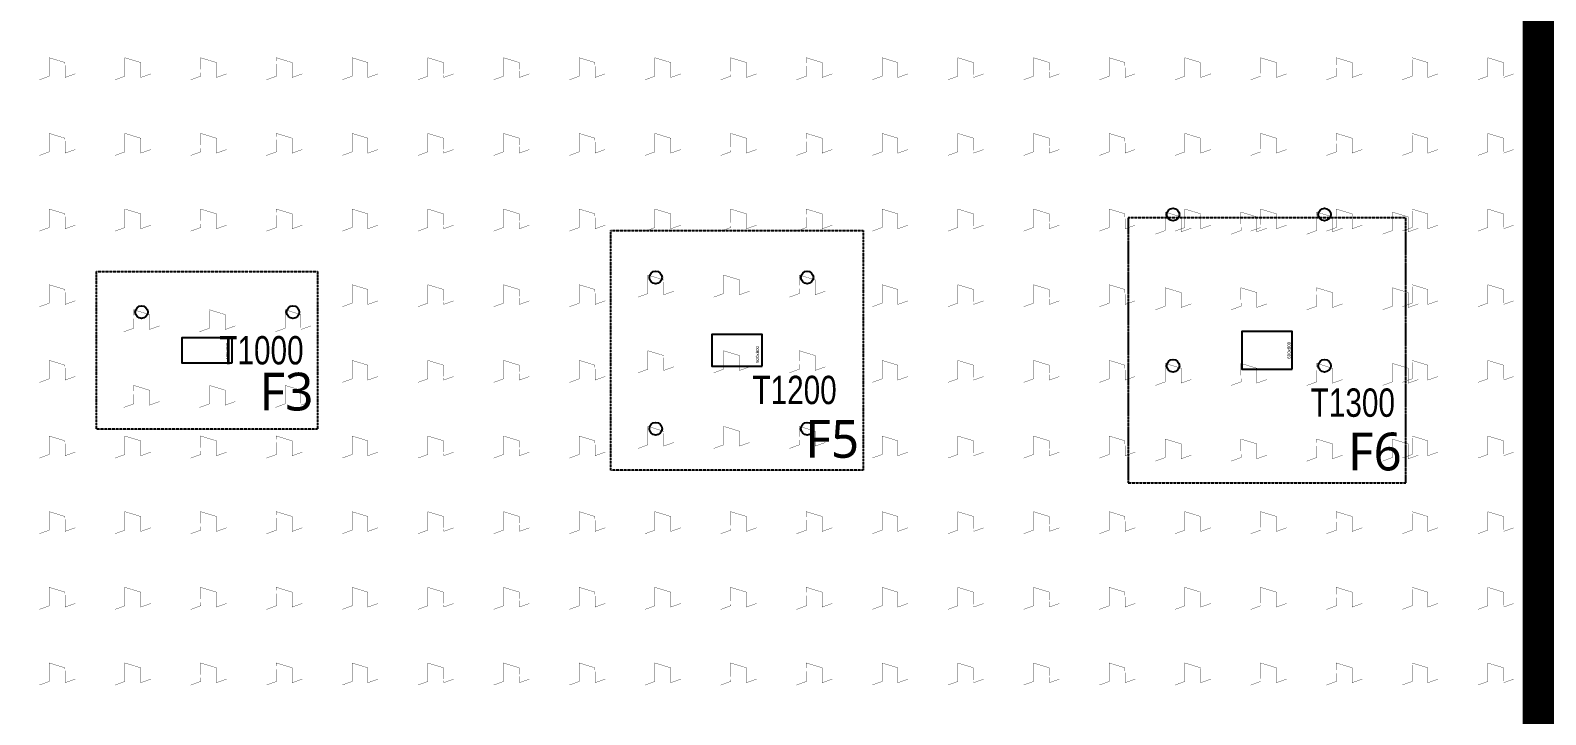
# Model space of a CAD drawing. Header units: millimetres. Extents: x 91591 to 1353697, y 75729 to 160586.
# Drawn here: x 1121679 to 1145697, y 106035 to 116891 of the extents above; entities that cross this region are included whole.
import ezdxf
from ezdxf.enums import TextEntityAlignment as Align

# ---------------------------------------------------------------- set-up
doc = ezdxf.new("R2010")
doc.units = ezdxf.units.MM
doc.linetypes.add('HID', pattern=[2.5, 1.5, -1])
doc.linetypes.add('HIDDEN', pattern=[0.375, 0.25, -0.125])
for name, color, linetype in [('-S_F', 7, 'Continuous'), ('-S_F_NAME', 7, 'Continuous'), ('8', 8, 'Continuous'), ('NX_BAR(D)', 7, 'Continuous'), ('XR-지하주차장$0$AA-COL', 2, 'Continuous'), ('기초', 7, 'Continuous')]:
    doc.layers.add(name, color=color, linetype=linetype)
doc.layers.add('DEFPOINT', color=142, linetype='Continuous', plot=False)
doc.styles.add('EST', font='')
doc.styles.add('XR-지하주차장$0$Standard', font='arial.ttf')
doc.styles.add('맑은고딕', font='malgun.ttf')
doc.styles.get('EST').set_extended_font_data('HYHeadLine-Medium')

# ---------------------------------------------------------------- blocks, each defined once
blk = doc.blocks.new('zw$D357')
at = {"layer": '-S_F', "linetype": 'HIDDEN', "lineweight": -3}
for points in [[(-19610, -31828), (-19610, -36028), (-15210, -36028), (-15210, -31828)], [(-27810, -32027), (-23810, -32027), (-23810, -35827), (-27810, -35827)], [(-35960, -32677), (-32460, -32677), (-32460, -35177), (-35960, -35177)]]:
    blk.add_lwpolyline(points, close=True, dxfattribs=at)
at = {"layer": 'XR-지하주차장$0$AA-COL'}
for points in [[(-33810, -34127), (-33810, -33727), (-34610, -33727), (-34610, -34127)], [(-25410, -34177), (-25410, -33677), (-26210, -33677), (-26210, -34177)], [(-17010, -34227), (-17010, -33627), (-17810, -33627), (-17810, -34227)]]:
    blk.add_lwpolyline(points, close=True, dxfattribs=at)
at = {"layer": '기초', "color": 6, "linetype": 'HID', "ltscale": 3, "const_width": 500}
blk.add_lwpolyline([(-56498, -55179), (-56498, -13109), (-51183, -13099), (-51183, -15035), (-51183, -15035), (-51183, -15047), (-37285, -15025), (-37298, -6685), (-14910, -6684), (-14910, -24464), (-14910, -24464), (-14910, -24477), (-13109, -24477), (-13109, -55179)], close=True, dxfattribs=at)
at = {"layer": 'Defpoints', "style": 'XR-지하주차장$0$Standard'}
for s, p in [('400x800', (-33860, -34077)), ('500x800', (-25460, -34127))]:
    blk.add_text(s, height=50, rotation=90, dxfattribs=at).set_placement(p)
at = {"layer": 'Defpoints', "color": 1, "style": 'XR-지하주차장$0$Standard'}
blk.add_text('600x800', height=50, rotation=90, dxfattribs=at).set_placement((-17060, -33927), align=Align.MIDDLE)

msp = doc.modelspace()

# ---------------------------------------------------------------- linework, layer by layer
at = {"color": 30}
for centre in [(1139792.2, 113969.1), (1142192.2, 113969.1), (1139792.2, 111569.1), (1142192.2, 111569.1)]:
    msp.add_circle(centre, 100, dxfattribs=at)
at = {"color": 7}
for centre in [(1131592.2, 112970.2), (1133992.2, 112970.2), (1131592.2, 110570.2), (1133992.2, 110570.2)]:
    msp.add_circle(centre, 100, dxfattribs=at)
at = {"color": 5}
for centre in [(1123442.2, 112420.2), (1125842.2, 112420.2)]:
    msp.add_circle(centre, 100, dxfattribs=at)
at = {"layer": 'DEFPOINT', "linetype": 'HID', "ltscale": 3}
msp.add_lwpolyline([(1102190.8, 90562.3), (1102191.3, 132632.3), (1107505.6, 132643.2), (1107505.6, 130707.1), (1107505.6, 130707.1), (1107505.6, 130695), (1121404.1, 130716.7), (1121391.1, 139056.3), (1143779.3, 139057.8), (1143779.3, 121277.3), (1143779.4, 121277.3), (1143779.4, 121265.3), (1145579.8, 121265.3), (1145580.1, 90562.3)], close=True, dxfattribs=at)
at = {"layer": 'DEFPOINT', "linetype": 'HIDDEN', "lineweight": -3}
for points in [[(1139079.4, 113914.1), (1139079.4, 109714.1), (1143479.4, 109714.1), (1143479.4, 113914.1)], [(1130879.4, 113715.2), (1134879.4, 113715.2), (1134879.4, 109915.2), (1130879.4, 109915.2)], [(1122729.4, 113065.2), (1126229.4, 113065.2), (1126229.4, 110565.2), (1122729.4, 110565.2)]]:
    msp.add_lwpolyline(points, close=True, dxfattribs=at)
at = {"layer": 'NX_BAR(D)', "color": 6, "const_width": 5}
for points in [[(1121822.3, 116105.2), (1121979.9, 116162.8), (1121978.3, 116455.4), (1122228.9, 116379.3), (1122231.3, 116143), (1122390.6, 116199.5)], [(1123022.3, 116105.2), (1123179.9, 116162.8), (1123178.3, 116455.4), (1123428.9, 116379.3), (1123431.3, 116143), (1123590.6, 116199.5)], [(1124222.3, 116105.2), (1124379.9, 116162.8), (1124378.3, 116455.4), (1124628.9, 116379.3), (1124631.3, 116143), (1124790.6, 116199.5)], [(1125422.3, 116105.2), (1125579.9, 116162.8), (1125578.3, 116455.4), (1125828.9, 116379.3), (1125831.3, 116143), (1125990.6, 116199.5)], [(1126622.3, 116105.2), (1126779.9, 116162.8), (1126778.3, 116455.4), (1127028.9, 116379.3), (1127031.3, 116143), (1127190.6, 116199.5)], [(1127822.3, 116105.2), (1127979.9, 116162.8), (1127978.3, 116455.4), (1128228.9, 116379.3), (1128231.3, 116143), (1128390.6, 116199.5)], [(1129022.3, 116105.2), (1129179.9, 116162.8), (1129178.3, 116455.4), (1129428.9, 116379.3), (1129431.3, 116143), (1129590.6, 116199.5)], [(1130222.3, 116105.2), (1130379.9, 116162.8), (1130378.3, 116455.4), (1130628.9, 116379.3), (1130631.3, 116143), (1130790.6, 116199.5)], [(1131422.3, 116105.2), (1131579.9, 116162.8), (1131578.3, 116455.4), (1131828.9, 116379.3), (1131831.3, 116143), (1131990.6, 116199.5)], [(1132622.3, 116105.2), (1132779.9, 116162.8), (1132778.3, 116455.4), (1133028.9, 116379.3), (1133031.3, 116143), (1133190.6, 116199.5)], [(1133822.3, 116105.2), (1133979.9, 116162.8), (1133978.3, 116455.4), (1134228.9, 116379.3), (1134231.3, 116143), (1134390.6, 116199.5)], [(1135022.3, 116105.2), (1135179.9, 116162.8), (1135178.3, 116455.4), (1135428.9, 116379.3), (1135431.3, 116143), (1135590.6, 116199.5)], [(1136222.3, 116105.2), (1136379.9, 116162.8), (1136378.3, 116455.4), (1136628.9, 116379.3), (1136631.3, 116143), (1136790.6, 116199.5)], [(1137422.3, 116105.2), (1137579.9, 116162.8), (1137578.3, 116455.4), (1137828.9, 116379.3), (1137831.3, 116143), (1137990.6, 116199.5)], [(1138622.3, 116105.2), (1138779.9, 116162.8), (1138778.3, 116455.4), (1139028.9, 116379.3), (1139031.3, 116143), (1139190.6, 116199.5)], [(1139822.3, 116105.2), (1139979.9, 116162.8), (1139978.3, 116455.4), (1140228.9, 116379.3), (1140231.3, 116143), (1140390.6, 116199.5)], [(1141022.3, 116105.2), (1141179.9, 116162.8), (1141178.3, 116455.4), (1141428.9, 116379.3), (1141431.3, 116143), (1141590.6, 116199.5)], [(1142222.3, 116105.2), (1142379.9, 116162.8), (1142378.3, 116455.4), (1142628.9, 116379.3), (1142631.3, 116143), (1142790.6, 116199.5)], [(1143422.3, 116105.2), (1143579.9, 116162.8), (1143578.3, 116455.4), (1143828.9, 116379.3), (1143831.3, 116143), (1143990.6, 116199.5)], [(1144622.3, 116105.2), (1144779.9, 116162.8), (1144778.3, 116455.4), (1145028.9, 116379.3), (1145031.3, 116143), (1145190.6, 116199.5)], [(1121822.3, 114905.2), (1121979.9, 114962.8), (1121978.3, 115255.4), (1122228.9, 115179.3), (1122231.3, 114943), (1122390.6, 114999.5)], [(1123022.3, 114905.2), (1123179.9, 114962.8), (1123178.3, 115255.4), (1123428.9, 115179.3), (1123431.3, 114943), (1123590.6, 114999.5)], [(1124222.3, 114905.2), (1124379.9, 114962.8), (1124378.3, 115255.4), (1124628.9, 115179.3), (1124631.3, 114943), (1124790.6, 114999.5)], [(1125422.3, 114905.2), (1125579.9, 114962.8), (1125578.3, 115255.4), (1125828.9, 115179.3), (1125831.3, 114943), (1125990.6, 114999.5)], [(1126622.3, 114905.2), (1126779.9, 114962.8), (1126778.3, 115255.4), (1127028.9, 115179.3), (1127031.3, 114943), (1127190.6, 114999.5)], [(1127822.3, 114905.2), (1127979.9, 114962.8), (1127978.3, 115255.4), (1128228.9, 115179.3), (1128231.3, 114943), (1128390.6, 114999.5)], [(1129022.3, 114905.2), (1129179.9, 114962.8), (1129178.3, 115255.4), (1129428.9, 115179.3), (1129431.3, 114943), (1129590.6, 114999.5)], [(1130222.3, 114905.2), (1130379.9, 114962.8), (1130378.3, 115255.4), (1130628.9, 115179.3), (1130631.3, 114943), (1130790.6, 114999.5)], [(1131422.3, 114905.2), (1131579.9, 114962.8), (1131578.3, 115255.4), (1131828.9, 115179.3), (1131831.3, 114943), (1131990.6, 114999.5)], [(1132622.3, 114905.2), (1132779.9, 114962.8), (1132778.3, 115255.4), (1133028.9, 115179.3), (1133031.3, 114943), (1133190.6, 114999.5)], [(1133822.3, 114905.2), (1133979.9, 114962.8), (1133978.3, 115255.4), (1134228.9, 115179.3), (1134231.3, 114943), (1134390.6, 114999.5)], [(1135022.3, 114905.2), (1135179.9, 114962.8), (1135178.3, 115255.4), (1135428.9, 115179.3), (1135431.3, 114943), (1135590.6, 114999.5)], [(1136222.3, 114905.2), (1136379.9, 114962.8), (1136378.3, 115255.4), (1136628.9, 115179.3), (1136631.3, 114943), (1136790.6, 114999.5)], [(1137422.3, 114905.2), (1137579.9, 114962.8), (1137578.3, 115255.4), (1137828.9, 115179.3), (1137831.3, 114943), (1137990.6, 114999.5)], [(1138622.3, 114905.2), (1138779.9, 114962.8), (1138778.3, 115255.4), (1139028.9, 115179.3), (1139031.3, 114943), (1139190.6, 114999.5)], [(1139822.3, 114905.2), (1139979.9, 114962.8), (1139978.3, 115255.4), (1140228.9, 115179.3), (1140231.3, 114943), (1140390.6, 114999.5)], [(1141022.3, 114905.2), (1141179.9, 114962.8), (1141178.3, 115255.4), (1141428.9, 115179.3), (1141431.3, 114943), (1141590.6, 114999.5)], [(1142222.3, 114905.2), (1142379.9, 114962.8), (1142378.3, 115255.4), (1142628.9, 115179.3), (1142631.3, 114943), (1142790.6, 114999.5)], [(1143422.3, 114905.2), (1143579.9, 114962.8), (1143578.3, 115255.4), (1143828.9, 115179.3), (1143831.3, 114943), (1143990.6, 114999.5)], [(1144622.3, 114905.2), (1144779.9, 114962.8), (1144778.3, 115255.4), (1145028.9, 115179.3), (1145031.3, 114943), (1145190.6, 114999.5)], [(1121822.3, 113705.2), (1121979.9, 113762.8), (1121978.3, 114055.4), (1122228.9, 113979.3), (1122231.3, 113743), (1122390.6, 113799.5)], [(1123022.3, 113705.2), (1123179.9, 113762.8), (1123178.3, 114055.4), (1123428.9, 113979.3), (1123431.3, 113743), (1123590.6, 113799.5)], [(1124222.3, 113705.2), (1124379.9, 113762.8), (1124378.3, 114055.4), (1124628.9, 113979.3), (1124631.3, 113743), (1124790.6, 113799.5)], [(1125422.3, 113705.2), (1125579.9, 113762.8), (1125578.3, 114055.4), (1125828.9, 113979.3), (1125831.3, 113743), (1125990.6, 113799.5)], [(1126622.3, 113705.2), (1126779.9, 113762.8), (1126778.3, 114055.4), (1127028.9, 113979.3), (1127031.3, 113743), (1127190.6, 113799.5)], [(1127822.3, 113705.2), (1127979.9, 113762.8), (1127978.3, 114055.4), (1128228.9, 113979.3), (1128231.3, 113743), (1128390.6, 113799.5)], [(1129022.3, 113705.2), (1129179.9, 113762.8), (1129178.3, 114055.4), (1129428.9, 113979.3), (1129431.3, 113743), (1129590.6, 113799.5)], [(1130222.3, 113705.2), (1130379.9, 113762.8), (1130378.3, 114055.4), (1130628.9, 113979.3), (1130631.3, 113743), (1130790.6, 113799.5)], [(1131422.3, 113705.2), (1131579.9, 113762.8), (1131578.3, 114055.4), (1131828.9, 113979.3), (1131831.3, 113743), (1131990.6, 113799.5)], [(1132622.3, 113705.2), (1132779.9, 113762.8), (1132778.3, 114055.4), (1133028.9, 113979.3), (1133031.3, 113743), (1133190.6, 113799.5)], [(1133822.3, 113705.2), (1133979.9, 113762.8), (1133978.3, 114055.4), (1134228.9, 113979.3), (1134231.3, 113743), (1134390.6, 113799.5)], [(1135022.3, 113705.2), (1135179.9, 113762.8), (1135178.3, 114055.4), (1135428.9, 113979.3), (1135431.3, 113743), (1135590.6, 113799.5)], [(1136222.3, 113705.2), (1136379.9, 113762.8), (1136378.3, 114055.4), (1136628.9, 113979.3), (1136631.3, 113743), (1136790.6, 113799.5)], [(1137422.3, 113705.2), (1137579.9, 113762.8), (1137578.3, 114055.4), (1137828.9, 113979.3), (1137831.3, 113743), (1137990.6, 113799.5)], [(1138622.3, 113705.2), (1138779.9, 113762.8), (1138778.3, 114055.4), (1139028.9, 113979.3), (1139031.3, 113743), (1139190.6, 113799.5)], [(1139822.3, 113705.2), (1139979.9, 113762.8), (1139978.3, 114055.4), (1140228.9, 113979.3), (1140231.3, 113743), (1140390.6, 113799.5)], [(1141022.3, 113705.2), (1141179.9, 113762.8), (1141178.3, 114055.4), (1141428.9, 113979.3), (1141431.3, 113743), (1141590.6, 113799.5)], [(1142222.3, 113705.2), (1142379.9, 113762.8), (1142378.3, 114055.4), (1142628.9, 113979.3), (1142631.3, 113743), (1142790.6, 113799.5)], [(1143422.3, 113705.2), (1143579.9, 113762.8), (1143578.3, 114055.4), (1143828.9, 113979.3), (1143831.3, 113743), (1143990.6, 113799.5)], [(1144622.3, 113705.2), (1144779.9, 113762.8), (1144778.3, 114055.4), (1145028.9, 113979.3), (1145031.3, 113743), (1145190.6, 113799.5)], [(1121822.3, 112505.2), (1121979.9, 112562.8), (1121978.3, 112855.4), (1122228.9, 112779.3), (1122231.3, 112543), (1122390.6, 112599.5)], [(1126622.3, 112505.2), (1126779.9, 112562.8), (1126778.3, 112855.4), (1127028.9, 112779.3), (1127031.3, 112543), (1127190.6, 112599.5)], [(1127822.3, 112505.2), (1127979.9, 112562.8), (1127978.3, 112855.4), (1128228.9, 112779.3), (1128231.3, 112543), (1128390.6, 112599.5)], [(1129022.3, 112505.2), (1129179.9, 112562.8), (1129178.3, 112855.4), (1129428.9, 112779.3), (1129431.3, 112543), (1129590.6, 112599.5)], [(1130222.3, 112505.2), (1130379.9, 112562.8), (1130378.3, 112855.4), (1130628.9, 112779.3), (1130631.3, 112543), (1130790.6, 112599.5)], [(1135022.3, 112505.2), (1135179.9, 112562.8), (1135178.3, 112855.4), (1135428.9, 112779.3), (1135431.3, 112543), (1135590.6, 112599.5)], [(1136222.3, 112505.2), (1136379.9, 112562.8), (1136378.3, 112855.4), (1136628.9, 112779.3), (1136631.3, 112543), (1136790.6, 112599.5)], [(1137422.3, 112505.2), (1137579.9, 112562.8), (1137578.3, 112855.4), (1137828.9, 112779.3), (1137831.3, 112543), (1137990.6, 112599.5)], [(1138622.3, 112505.2), (1138779.9, 112562.8), (1138778.3, 112855.4), (1139028.9, 112779.3), (1139031.3, 112543), (1139190.6, 112599.5)], [(1143422.3, 112505.2), (1143579.9, 112562.8), (1143578.3, 112855.4), (1143828.9, 112779.3), (1143831.3, 112543), (1143990.6, 112599.5)], [(1144622.3, 112505.2), (1144779.9, 112562.8), (1144778.3, 112855.4), (1145028.9, 112779.3), (1145031.3, 112543), (1145190.6, 112599.5)], [(1121822.3, 111305.2), (1121979.9, 111362.8), (1121978.3, 111655.4), (1122228.9, 111579.3), (1122231.3, 111343), (1122390.6, 111399.5)], [(1126622.3, 111305.2), (1126779.9, 111362.8), (1126778.3, 111655.4), (1127028.9, 111579.3), (1127031.3, 111343), (1127190.6, 111399.5)], [(1127822.3, 111305.2), (1127979.9, 111362.8), (1127978.3, 111655.4), (1128228.9, 111579.3), (1128231.3, 111343), (1128390.6, 111399.5)], [(1129022.3, 111305.2), (1129179.9, 111362.8), (1129178.3, 111655.4), (1129428.9, 111579.3), (1129431.3, 111343), (1129590.6, 111399.5)], [(1130222.3, 111305.2), (1130379.9, 111362.8), (1130378.3, 111655.4), (1130628.9, 111579.3), (1130631.3, 111343), (1130790.6, 111399.5)], [(1135022.3, 111305.2), (1135179.9, 111362.8), (1135178.3, 111655.4), (1135428.9, 111579.3), (1135431.3, 111343), (1135590.6, 111399.5)], [(1136222.3, 111305.2), (1136379.9, 111362.8), (1136378.3, 111655.4), (1136628.9, 111579.3), (1136631.3, 111343), (1136790.6, 111399.5)], [(1137422.3, 111305.2), (1137579.9, 111362.8), (1137578.3, 111655.4), (1137828.9, 111579.3), (1137831.3, 111343), (1137990.6, 111399.5)], [(1138622.3, 111305.2), (1138779.9, 111362.8), (1138778.3, 111655.4), (1139028.9, 111579.3), (1139031.3, 111343), (1139190.6, 111399.5)], [(1143422.3, 111305.2), (1143579.9, 111362.8), (1143578.3, 111655.4), (1143828.9, 111579.3), (1143831.3, 111343), (1143990.6, 111399.5)], [(1144622.3, 111305.2), (1144779.9, 111362.8), (1144778.3, 111655.4), (1145028.9, 111579.3), (1145031.3, 111343), (1145190.6, 111399.5)], [(1121822.3, 110105.2), (1121979.9, 110162.8), (1121978.3, 110455.4), (1122228.9, 110379.3), (1122231.3, 110143), (1122390.6, 110199.5)], [(1123022.3, 110105.2), (1123179.9, 110162.8), (1123178.3, 110455.4), (1123428.9, 110379.3), (1123431.3, 110143), (1123590.6, 110199.5)], [(1124222.3, 110105.2), (1124379.9, 110162.8), (1124378.3, 110455.4), (1124628.9, 110379.3), (1124631.3, 110143), (1124790.6, 110199.5)], [(1125422.3, 110105.2), (1125579.9, 110162.8), (1125578.3, 110455.4), (1125828.9, 110379.3), (1125831.3, 110143), (1125990.6, 110199.5)], [(1126622.3, 110105.2), (1126779.9, 110162.8), (1126778.3, 110455.4), (1127028.9, 110379.3), (1127031.3, 110143), (1127190.6, 110199.5)], [(1127822.3, 110105.2), (1127979.9, 110162.8), (1127978.3, 110455.4), (1128228.9, 110379.3), (1128231.3, 110143), (1128390.6, 110199.5)], [(1129022.3, 110105.2), (1129179.9, 110162.8), (1129178.3, 110455.4), (1129428.9, 110379.3), (1129431.3, 110143), (1129590.6, 110199.5)], [(1130222.3, 110105.2), (1130379.9, 110162.8), (1130378.3, 110455.4), (1130628.9, 110379.3), (1130631.3, 110143), (1130790.6, 110199.5)], [(1135022.3, 110105.2), (1135179.9, 110162.8), (1135178.3, 110455.4), (1135428.9, 110379.3), (1135431.3, 110143), (1135590.6, 110199.5)], [(1136222.3, 110105.2), (1136379.9, 110162.8), (1136378.3, 110455.4), (1136628.9, 110379.3), (1136631.3, 110143), (1136790.6, 110199.5)], [(1137422.3, 110105.2), (1137579.9, 110162.8), (1137578.3, 110455.4), (1137828.9, 110379.3), (1137831.3, 110143), (1137990.6, 110199.5)], [(1138622.3, 110105.2), (1138779.9, 110162.8), (1138778.3, 110455.4), (1139028.9, 110379.3), (1139031.3, 110143), (1139190.6, 110199.5)], [(1143422.3, 110105.2), (1143579.9, 110162.8), (1143578.3, 110455.4), (1143828.9, 110379.3), (1143831.3, 110143), (1143990.6, 110199.5)], [(1144622.3, 110105.2), (1144779.9, 110162.8), (1144778.3, 110455.4), (1145028.9, 110379.3), (1145031.3, 110143), (1145190.6, 110199.5)], [(1121822.3, 108905.2), (1121979.9, 108962.8), (1121978.3, 109255.4), (1122228.9, 109179.3), (1122231.3, 108943), (1122390.6, 108999.5)], [(1123022.3, 108905.2), (1123179.9, 108962.8), (1123178.3, 109255.4), (1123428.9, 109179.3), (1123431.3, 108943), (1123590.6, 108999.5)], [(1124222.3, 108905.2), (1124379.9, 108962.8), (1124378.3, 109255.4), (1124628.9, 109179.3), (1124631.3, 108943), (1124790.6, 108999.5)], [(1125422.3, 108905.2), (1125579.9, 108962.8), (1125578.3, 109255.4), (1125828.9, 109179.3), (1125831.3, 108943), (1125990.6, 108999.5)], [(1126622.3, 108905.2), (1126779.9, 108962.8), (1126778.3, 109255.4), (1127028.9, 109179.3), (1127031.3, 108943), (1127190.6, 108999.5)], [(1127822.3, 108905.2), (1127979.9, 108962.8), (1127978.3, 109255.4), (1128228.9, 109179.3), (1128231.3, 108943), (1128390.6, 108999.5)], [(1129022.3, 108905.2), (1129179.9, 108962.8), (1129178.3, 109255.4), (1129428.9, 109179.3), (1129431.3, 108943), (1129590.6, 108999.5)], [(1130222.3, 108905.2), (1130379.9, 108962.8), (1130378.3, 109255.4), (1130628.9, 109179.3), (1130631.3, 108943), (1130790.6, 108999.5)], [(1131422.3, 108905.2), (1131579.9, 108962.8), (1131578.3, 109255.4), (1131828.9, 109179.3), (1131831.3, 108943), (1131990.6, 108999.5)], [(1132622.3, 108905.2), (1132779.9, 108962.8), (1132778.3, 109255.4), (1133028.9, 109179.3), (1133031.3, 108943), (1133190.6, 108999.5)], [(1133822.3, 108905.2), (1133979.9, 108962.8), (1133978.3, 109255.4), (1134228.9, 109179.3), (1134231.3, 108943), (1134390.6, 108999.5)], [(1135022.3, 108905.2), (1135179.9, 108962.8), (1135178.3, 109255.4), (1135428.9, 109179.3), (1135431.3, 108943), (1135590.6, 108999.5)], [(1136222.3, 108905.2), (1136379.9, 108962.8), (1136378.3, 109255.4), (1136628.9, 109179.3), (1136631.3, 108943), (1136790.6, 108999.5)], [(1137422.3, 108905.2), (1137579.9, 108962.8), (1137578.3, 109255.4), (1137828.9, 109179.3), (1137831.3, 108943), (1137990.6, 108999.5)], [(1138622.3, 108905.2), (1138779.9, 108962.8), (1138778.3, 109255.4), (1139028.9, 109179.3), (1139031.3, 108943), (1139190.6, 108999.5)], [(1139822.3, 108905.2), (1139979.9, 108962.8), (1139978.3, 109255.4), (1140228.9, 109179.3), (1140231.3, 108943), (1140390.6, 108999.5)], [(1141022.3, 108905.2), (1141179.9, 108962.8), (1141178.3, 109255.4), (1141428.9, 109179.3), (1141431.3, 108943), (1141590.6, 108999.5)], [(1142222.3, 108905.2), (1142379.9, 108962.8), (1142378.3, 109255.4), (1142628.9, 109179.3), (1142631.3, 108943), (1142790.6, 108999.5)], [(1143422.3, 108905.2), (1143579.9, 108962.8), (1143578.3, 109255.4), (1143828.9, 109179.3), (1143831.3, 108943), (1143990.6, 108999.5)], [(1144622.3, 108905.2), (1144779.9, 108962.8), (1144778.3, 109255.4), (1145028.9, 109179.3), (1145031.3, 108943), (1145190.6, 108999.5)], [(1121822.3, 107705.2), (1121979.9, 107762.8), (1121978.3, 108055.4), (1122228.9, 107979.3), (1122231.3, 107743), (1122390.6, 107799.5)], [(1123022.3, 107705.2), (1123179.9, 107762.8), (1123178.3, 108055.4), (1123428.9, 107979.3), (1123431.3, 107743), (1123590.6, 107799.5)], [(1124222.3, 107705.2), (1124379.9, 107762.8), (1124378.3, 108055.4), (1124628.9, 107979.3), (1124631.3, 107743), (1124790.6, 107799.5)], [(1125422.3, 107705.2), (1125579.9, 107762.8), (1125578.3, 108055.4), (1125828.9, 107979.3), (1125831.3, 107743), (1125990.6, 107799.5)], [(1126622.3, 107705.2), (1126779.9, 107762.8), (1126778.3, 108055.4), (1127028.9, 107979.3), (1127031.3, 107743), (1127190.6, 107799.5)], [(1127822.3, 107705.2), (1127979.9, 107762.8), (1127978.3, 108055.4), (1128228.9, 107979.3), (1128231.3, 107743), (1128390.6, 107799.5)], [(1129022.3, 107705.2), (1129179.9, 107762.8), (1129178.3, 108055.4), (1129428.9, 107979.3), (1129431.3, 107743), (1129590.6, 107799.5)], [(1130222.3, 107705.2), (1130379.9, 107762.8), (1130378.3, 108055.4), (1130628.9, 107979.3), (1130631.3, 107743), (1130790.6, 107799.5)], [(1131422.3, 107705.2), (1131579.9, 107762.8), (1131578.3, 108055.4), (1131828.9, 107979.3), (1131831.3, 107743), (1131990.6, 107799.5)], [(1132622.3, 107705.2), (1132779.9, 107762.8), (1132778.3, 108055.4), (1133028.9, 107979.3), (1133031.3, 107743), (1133190.6, 107799.5)], [(1133822.3, 107705.2), (1133979.9, 107762.8), (1133978.3, 108055.4), (1134228.9, 107979.3), (1134231.3, 107743), (1134390.6, 107799.5)], [(1135022.3, 107705.2), (1135179.9, 107762.8), (1135178.3, 108055.4), (1135428.9, 107979.3), (1135431.3, 107743), (1135590.6, 107799.5)], [(1136222.3, 107705.2), (1136379.9, 107762.8), (1136378.3, 108055.4), (1136628.9, 107979.3), (1136631.3, 107743), (1136790.6, 107799.5)], [(1137422.3, 107705.2), (1137579.9, 107762.8), (1137578.3, 108055.4), (1137828.9, 107979.3), (1137831.3, 107743), (1137990.6, 107799.5)], [(1138622.3, 107705.2), (1138779.9, 107762.8), (1138778.3, 108055.4), (1139028.9, 107979.3), (1139031.3, 107743), (1139190.6, 107799.5)], [(1139822.3, 107705.2), (1139979.9, 107762.8), (1139978.3, 108055.4), (1140228.9, 107979.3), (1140231.3, 107743), (1140390.6, 107799.5)], [(1141022.3, 107705.2), (1141179.9, 107762.8), (1141178.3, 108055.4), (1141428.9, 107979.3), (1141431.3, 107743), (1141590.6, 107799.5)], [(1142222.3, 107705.2), (1142379.9, 107762.8), (1142378.3, 108055.4), (1142628.9, 107979.3), (1142631.3, 107743), (1142790.6, 107799.5)], [(1143422.3, 107705.2), (1143579.9, 107762.8), (1143578.3, 108055.4), (1143828.9, 107979.3), (1143831.3, 107743), (1143990.6, 107799.5)], [(1144622.3, 107705.2), (1144779.9, 107762.8), (1144778.3, 108055.4), (1145028.9, 107979.3), (1145031.3, 107743), (1145190.6, 107799.5)], [(1121822.3, 106505.2), (1121979.9, 106562.8), (1121978.3, 106855.4), (1122228.9, 106779.3), (1122231.3, 106543), (1122390.6, 106599.5)], [(1123022.3, 106505.2), (1123179.9, 106562.8), (1123178.3, 106855.4), (1123428.9, 106779.3), (1123431.3, 106543), (1123590.6, 106599.5)], [(1124222.3, 106505.2), (1124379.9, 106562.8), (1124378.3, 106855.4), (1124628.9, 106779.3), (1124631.3, 106543), (1124790.6, 106599.5)], [(1125422.3, 106505.2), (1125579.9, 106562.8), (1125578.3, 106855.4), (1125828.9, 106779.3), (1125831.3, 106543), (1125990.6, 106599.5)], [(1126622.3, 106505.2), (1126779.9, 106562.8), (1126778.3, 106855.4), (1127028.9, 106779.3), (1127031.3, 106543), (1127190.6, 106599.5)], [(1127822.3, 106505.2), (1127979.9, 106562.8), (1127978.3, 106855.4), (1128228.9, 106779.3), (1128231.3, 106543), (1128390.6, 106599.5)], [(1129022.3, 106505.2), (1129179.9, 106562.8), (1129178.3, 106855.4), (1129428.9, 106779.3), (1129431.3, 106543), (1129590.6, 106599.5)], [(1130222.3, 106505.2), (1130379.9, 106562.8), (1130378.3, 106855.4), (1130628.9, 106779.3), (1130631.3, 106543), (1130790.6, 106599.5)], [(1131422.3, 106505.2), (1131579.9, 106562.8), (1131578.3, 106855.4), (1131828.9, 106779.3), (1131831.3, 106543), (1131990.6, 106599.5)], [(1132622.3, 106505.2), (1132779.9, 106562.8), (1132778.3, 106855.4), (1133028.9, 106779.3), (1133031.3, 106543), (1133190.6, 106599.5)], [(1133822.3, 106505.2), (1133979.9, 106562.8), (1133978.3, 106855.4), (1134228.9, 106779.3), (1134231.3, 106543), (1134390.6, 106599.5)], [(1135022.3, 106505.2), (1135179.9, 106562.8), (1135178.3, 106855.4), (1135428.9, 106779.3), (1135431.3, 106543), (1135590.6, 106599.5)], [(1136222.3, 106505.2), (1136379.9, 106562.8), (1136378.3, 106855.4), (1136628.9, 106779.3), (1136631.3, 106543), (1136790.6, 106599.5)], [(1137422.3, 106505.2), (1137579.9, 106562.8), (1137578.3, 106855.4), (1137828.9, 106779.3), (1137831.3, 106543), (1137990.6, 106599.5)], [(1138622.3, 106505.2), (1138779.9, 106562.8), (1138778.3, 106855.4), (1139028.9, 106779.3), (1139031.3, 106543), (1139190.6, 106599.5)], [(1139822.3, 106505.2), (1139979.9, 106562.8), (1139978.3, 106855.4), (1140228.9, 106779.3), (1140231.3, 106543), (1140390.6, 106599.5)], [(1141022.3, 106505.2), (1141179.9, 106562.8), (1141178.3, 106855.4), (1141428.9, 106779.3), (1141431.3, 106543), (1141590.6, 106599.5)], [(1142222.3, 106505.2), (1142379.9, 106562.8), (1142378.3, 106855.4), (1142628.9, 106779.3), (1142631.3, 106543), (1142790.6, 106599.5)], [(1143422.3, 106505.2), (1143579.9, 106562.8), (1143578.3, 106855.4), (1143828.9, 106779.3), (1143831.3, 106543), (1143990.6, 106599.5)], [(1144622.3, 106505.2), (1144779.9, 106562.8), (1144778.3, 106855.4), (1145028.9, 106779.3), (1145031.3, 106543), (1145190.6, 106599.5)]]:
    msp.add_lwpolyline(points, dxfattribs=at)
at = {"layer": 'NX_BAR(D)', "color": 30, "const_width": 5}
for points in [[(1139510.8, 113656.9), (1139668.5, 113714.5), (1139666.9, 114007.1), (1139917.5, 113931), (1139919.8, 113694.7), (1140079.1, 113751.2)], [(1140710.8, 113656.9), (1140868.5, 113714.5), (1140866.9, 114007.1), (1141117.5, 113931), (1141119.8, 113694.7), (1141279.1, 113751.2)], [(1141910.8, 113656.9), (1142068.5, 113714.5), (1142066.9, 114007.1), (1142317.5, 113931), (1142319.8, 113694.7), (1142479.1, 113751.2)], [(1143110.8, 113656.9), (1143268.5, 113714.5), (1143266.9, 114007.1), (1143517.5, 113931), (1143519.8, 113694.7), (1143679.1, 113751.2)], [(1139510.8, 112456.9), (1139668.5, 112514.5), (1139666.9, 112807.1), (1139917.5, 112731), (1139919.8, 112494.7), (1140079.1, 112551.2)], [(1140710.8, 112456.9), (1140868.5, 112514.5), (1140866.9, 112807.1), (1141117.5, 112731), (1141119.8, 112494.7), (1141279.1, 112551.2)], [(1141910.8, 112456.9), (1142068.5, 112514.5), (1142066.9, 112807.1), (1142317.5, 112731), (1142319.8, 112494.7), (1142479.1, 112551.2)], [(1143110.8, 112456.9), (1143268.5, 112514.5), (1143266.9, 112807.1), (1143517.5, 112731), (1143519.8, 112494.7), (1143679.1, 112551.2)], [(1139510.8, 111256.9), (1139668.5, 111314.5), (1139666.9, 111607.1), (1139917.5, 111531), (1139919.8, 111294.7), (1140079.1, 111351.2)], [(1140710.8, 111256.9), (1140868.5, 111314.5), (1140866.9, 111607.1), (1141117.5, 111531), (1141119.8, 111294.7), (1141279.1, 111351.2)], [(1141910.8, 111256.9), (1142068.5, 111314.5), (1142066.9, 111607.1), (1142317.5, 111531), (1142319.8, 111294.7), (1142479.1, 111351.2)], [(1143110.8, 111256.9), (1143268.5, 111314.5), (1143266.9, 111607.1), (1143517.5, 111531), (1143519.8, 111294.7), (1143679.1, 111351.2)], [(1139510.8, 110056.9), (1139668.5, 110114.5), (1139666.9, 110407.1), (1139917.5, 110331), (1139919.8, 110094.7), (1140079.1, 110151.2)], [(1140710.8, 110056.9), (1140868.5, 110114.5), (1140866.9, 110407.1), (1141117.5, 110331), (1141119.8, 110094.7), (1141279.1, 110151.2)], [(1141910.8, 110056.9), (1142068.5, 110114.5), (1142066.9, 110407.1), (1142317.5, 110331), (1142319.8, 110094.7), (1142479.1, 110151.2)], [(1143110.8, 110056.9), (1143268.5, 110114.5), (1143266.9, 110407.1), (1143517.5, 110331), (1143519.8, 110094.7), (1143679.1, 110151.2)]]:
    msp.add_lwpolyline(points, dxfattribs=at)
at = {"layer": 'NX_BAR(D)', "color": 7, "const_width": 5}
for points in [[(1131310.8, 112658), (1131468.5, 112715.6), (1131466.9, 113008.2), (1131717.5, 112932.1), (1131719.8, 112695.8), (1131879.1, 112752.4)], [(1132510.8, 112658), (1132668.5, 112715.6), (1132666.9, 113008.2), (1132917.5, 112932.1), (1132919.8, 112695.8), (1133079.1, 112752.4)], [(1133710.8, 112658), (1133868.5, 112715.6), (1133866.9, 113008.2), (1134117.5, 112932.1), (1134119.8, 112695.8), (1134279.1, 112752.4)], [(1131310.8, 111458), (1131468.5, 111515.6), (1131466.9, 111808.2), (1131717.5, 111732.1), (1131719.8, 111495.8), (1131879.1, 111552.4)], [(1132510.8, 111458), (1132668.5, 111515.6), (1132666.9, 111808.2), (1132917.5, 111732.1), (1132919.8, 111495.8), (1133079.1, 111552.4)], [(1133710.8, 111458), (1133868.5, 111515.6), (1133866.9, 111808.2), (1134117.5, 111732.1), (1134119.8, 111495.8), (1134279.1, 111552.4)], [(1131310.8, 110258), (1131468.5, 110315.6), (1131466.9, 110608.2), (1131717.5, 110532.1), (1131719.8, 110295.8), (1131879.1, 110352.4)], [(1132510.8, 110258), (1132668.5, 110315.6), (1132666.9, 110608.2), (1132917.5, 110532.1), (1132919.8, 110295.8), (1133079.1, 110352.4)], [(1133710.8, 110258), (1133868.5, 110315.6), (1133866.9, 110608.2), (1134117.5, 110532.1), (1134119.8, 110295.8), (1134279.1, 110352.4)]]:
    msp.add_lwpolyline(points, dxfattribs=at)
at = {"layer": 'NX_BAR(D)', "color": 5, "const_width": 5}
for points in [[(1123160.8, 112108), (1123318.5, 112165.6), (1123316.9, 112458.2), (1123567.5, 112382.1), (1123569.8, 112145.8), (1123729.1, 112202.4)], [(1124360.8, 112108), (1124518.5, 112165.6), (1124516.9, 112458.2), (1124767.5, 112382.1), (1124769.8, 112145.8), (1124929.1, 112202.4)], [(1125560.8, 112108), (1125718.5, 112165.6), (1125716.9, 112458.2), (1125967.5, 112382.1), (1125969.8, 112145.8), (1126129.1, 112202.4)], [(1123160.8, 110908), (1123318.5, 110965.6), (1123316.9, 111258.2), (1123567.5, 111182.1), (1123569.8, 110945.8), (1123729.1, 111002.4)], [(1124360.8, 110908), (1124518.5, 110965.6), (1124516.9, 111258.2), (1124767.5, 111182.1), (1124769.8, 110945.8), (1124929.1, 111002.4)], [(1125560.8, 110908), (1125718.5, 110965.6), (1125716.9, 111258.2), (1125967.5, 111182.1), (1125969.8, 110945.8), (1126129.1, 111002.4)]]:
    msp.add_lwpolyline(points, dxfattribs=at)

# ---------------------------------------------------------------- block references
at = {"layer": '8'}
msp.add_blockref('zw$D357', (1158689, 145741.8), dxfattribs=at)

# ---------------------------------------------------------------- texts
at = {"layer": '-S_F_NAME', "lineweight": -3, "style": '맑은고딕'}
for s, p in [('F3', (1125739.9, 111160.1)), ('F5', (1134389.9, 110410.1)), ('F6', (1142989.9, 110209))]:
    msp.add_text(s, height=600, rotation=360, dxfattribs=at).set_placement(p, align=Align.MIDDLE_CENTER)
at = {"layer": 'DEFPOINT', "color": 1, "style": 'EST', "width": 0.8}
for s, p in [('T1000', (1125343, 111815.6, 0)), ('T1200', (1133792.9, 111186.1, 0)), ('T1300', (1142640.4, 110985, 0))]:
    msp.add_text(s, height=450, dxfattribs=at).set_placement(p, align=Align.MIDDLE_CENTER)

doc.saveas('drawing.dxf')
